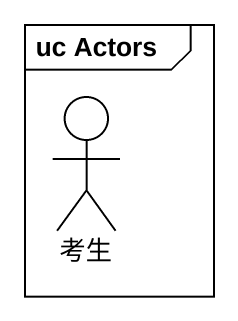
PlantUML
@startuml
mainframe uc Actors
actor 考生
@enduml
